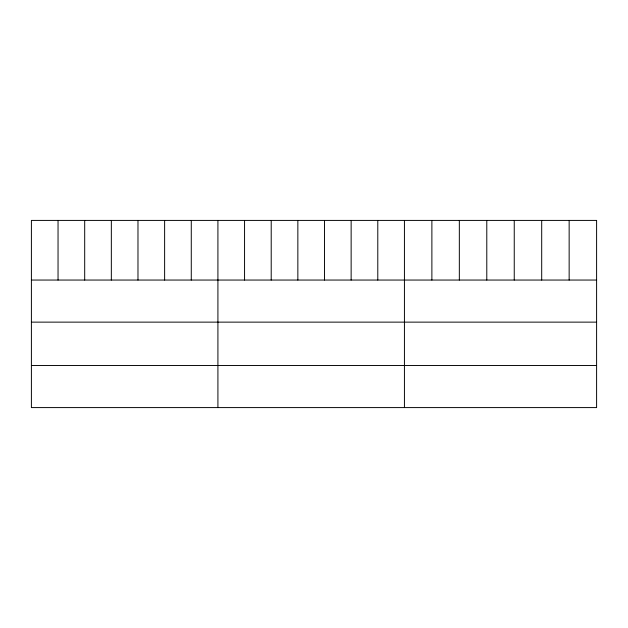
<?xml version="1.0" encoding="UTF-8"?>
<svg xmlns="http://www.w3.org/2000/svg" width="628" height="628" viewBox="0 0 628 628"><rect width="100%" height="100%" fill="white"/><g stroke="black" fill="none" stroke-linecap="round" stroke-linejoin="round"><path stroke-width="0.94" d="M31.4 280.049L596.6 280.049M31.4 322.133L596.6 322.133M31.4 365.496L596.6 365.496M569.149 220.412L569.149 280.049M541.697 220.412L541.697 280.049M514.246 220.412L514.246 280.049M486.786 220.412L486.786 280.049M459.335 220.412L459.335 280.049M431.883 220.412L431.883 280.049M404.432 220.412L404.432 407.588M377.789 220.412L377.789 280.049M351.138 220.412L351.138 280.049M324.495 220.412L324.495 280.049M297.853 220.412L297.853 280.049M271.21 220.412L271.21 280.049M244.559 220.412L244.559 280.049M217.916 220.412L217.916 407.588M191.273 220.412L191.273 280.049M164.622 220.412L164.622 280.049M137.979 220.412L137.979 280.049M111.337 220.412L111.337 280.049M84.694 220.412L84.694 280.049M58.043 220.412L58.043 280.049M596.6 220.412L31.4 220.412L31.4 407.588L596.6 407.588L596.6 220.412"/></g></svg>
